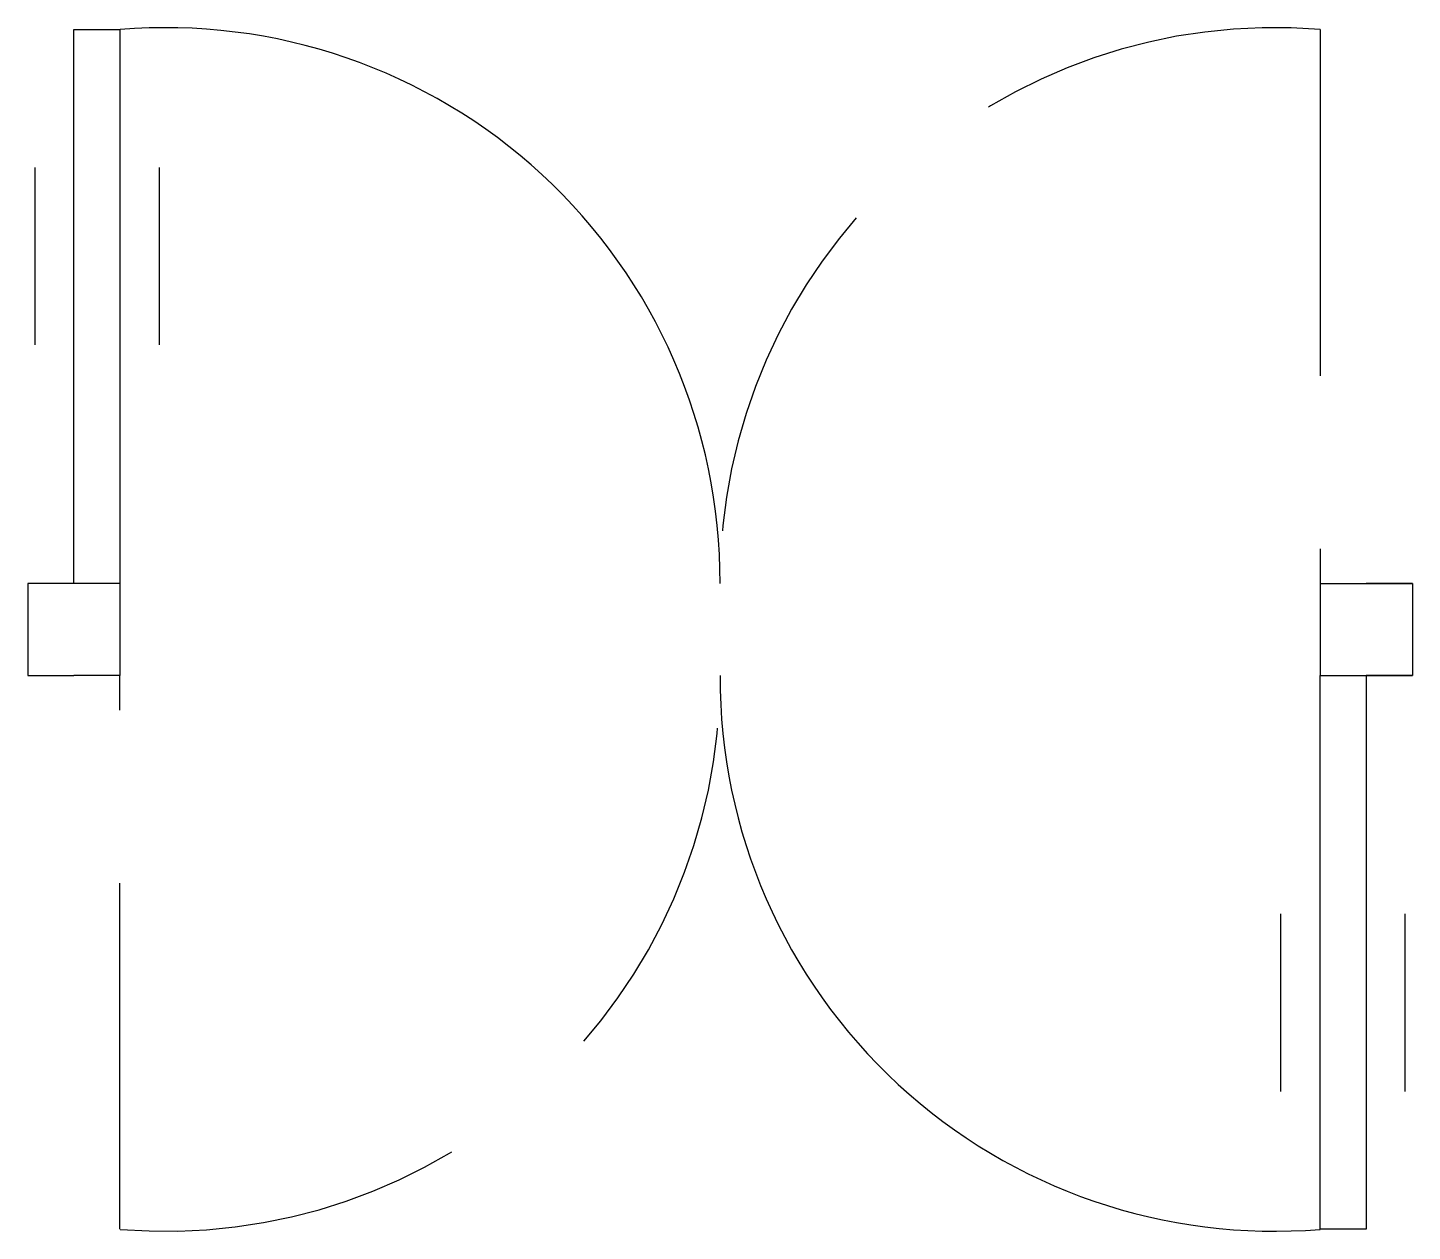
# Model space of a CAD drawing. Header units: inches. Extents: x 3.66 to 4.66, y 3.89 to 4.76.
import ezdxf

# ---------------------------------------------------------------- set-up
doc = ezdxf.new("R2010")
doc.units = ezdxf.units.IN
doc.header["$MEASUREMENT"] = 0
doc.linetypes.add('DASHED2', pattern=[0.375, 0.25, -0.125])

msp = doc.modelspace()

# ---------------------------------------------------------------- linework, layer by layer
for p, q in [((3.6962, 4.3544), (3.6962, 4.7544)), ((3.6962, 4.7544), (3.7295, 4.7544)), ((3.7295, 4.7544), (3.7295, 4.3544)), ((3.668, 4.6549), (3.668, 4.5266)), ((3.7577, 4.6549), (3.7577, 4.5266)), ((3.6629, 4.3544), (3.6629, 4.2878)), ((3.7295, 4.3544), (3.6629, 4.3544)), ((3.6629, 4.3544), (3.6629, 4.3544)), ((3.7295, 4.3544), (3.6962, 4.3544)), ((3.7295, 4.3544), (3.7295, 4.2878)), ((4.5962, 4.3544), (4.5962, 4.2878)), ((4.5962, 4.3544), (4.6295, 4.3544)), ((4.5962, 4.3544), (4.6629, 4.3544)), ((4.6629, 4.3544), (4.6295, 4.3544)), ((4.6629, 4.3544), (4.6629, 4.2878)), ((4.6629, 4.3544), (4.6629, 4.3544)), ((3.6629, 4.2878), (3.6629, 4.2878)), ((3.6629, 4.2878), (3.6962, 4.2878)), ((3.7295, 4.2878), (3.6962, 4.2878)), ((4.5962, 3.8878), (4.5962, 4.2878)), ((4.5962, 4.2878), (4.6629, 4.2878)), ((4.5962, 4.2878), (4.6295, 4.2878)), ((4.6295, 4.2878), (4.6295, 3.8878)), ((4.6629, 4.2878), (4.6295, 4.2878)), ((4.6629, 4.2878), (4.6629, 4.2878)), ((4.568, 3.9873), (4.568, 4.1156)), ((4.6577, 3.9873), (4.6577, 4.1156)), ((4.6295, 3.8878), (4.5962, 3.8878))]:
    msp.add_line(p, q)
at = {"linetype": 'DASHED2'}
for p, q in [((4.5962, 4.7544), (4.5962, 4.3544)), ((3.7295, 3.8878), (3.7295, 4.2878))]:
    msp.add_line(p, q, dxfattribs=at)
for centre, start, end in [((3.7629, 4.3558), 359.8007, 94.7805), ((4.5629, 4.2864), 179.8007, 274.7805)]:
    msp.add_arc(centre, 0.4, start, end)
for centre, start, end in [((4.5629, 4.3558), 85.2195, 180.1993), ((3.7629, 4.2864), 265.2195, 0.1993)]:
    msp.add_arc(centre, 0.4, start, end, dxfattribs=at)

doc.saveas('drawing.dxf')
